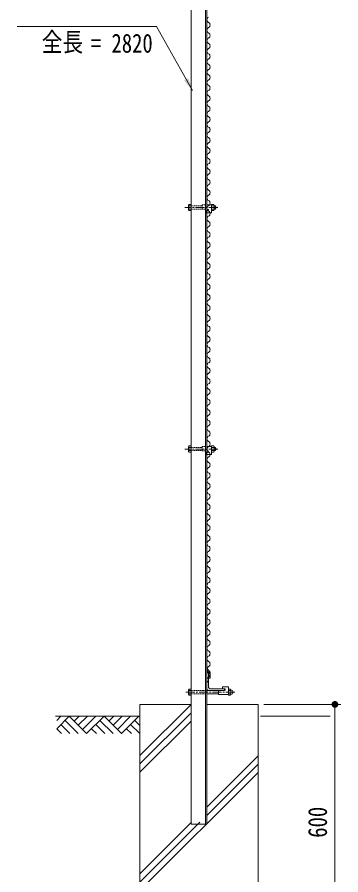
# Model space of a CAD drawing. Units: millimetres, scale not verified. Extents: x -4455 to 4455, y -3150 to 3150.
# Drawn here: x 240 to 1062, y -1018 to 1165 of the extents above; entities that cross this region are included whole.
import ezdxf
from ezdxf.enums import TextEntityAlignment as Align

# ---------------------------------------------------------------- set-up
doc = ezdxf.new("R2010")
doc.units = ezdxf.units.MM
doc.header["$LTSCALE"] = 30
doc.linetypes.add('USER2', pattern=[0.1875, 0.125, -0.0625])
doc.linetypes.add('USER4', pattern=[1.125, 0.75, -0.125, 0.125, -0.125])
for name, color, linetype, lineweight in [('0-0_D-STR-TXT', 3, 'Continuous', 13), ('0-1_D-STR2', 2, 'Continuous', 13), ('0-2_D-STR1', 1, 'Continuous', 18), ('0-3_D-STR-DIM', 1, 'Continuous', 13), ('0-4_D-BMK', 2, 'USER4', 13), ('0-6_D-STR3', 3, 'Continuous', 13), ('0-7_GL', 7, 'Continuous', 9), ('0-9_0', 1, 'Continuous', 18), ('0-A_SUNPOU', 1, 'Continuous', 18), ('0-B_7詳細', 3, 'Continuous', 18), ('0-D_1部材', 7, 'Continuous', 9), ('0-E_4基礎', 4, 'Continuous', 18)]:
    doc.layers.add(name, color=color, linetype=linetype, lineweight=lineweight)
doc.styles.add('ＭＳ ゴシック', font='')
doc.styles.get('ＭＳ ゴシック').set_extended_font_data('MS Gothic')

# ---------------------------------------------------------------- blocks, each defined once
blk = doc.blocks.new('GL-マーク')
at = {"layer": '0-9_0'}
for p, q in [((-418.12, -21.21), (-396.91, 0)), ((-418.12, -63.64), (-354.48, 0)), ((-354.48, 0), (-265.86, -88.62)), ((-304.52, 0), (-329.5, -24.98)), ((-262.09, 0), (-308.29, -46.2)), ((-219.67, 0), (-287.08, -67.41)), ((-177.24, 0), (-265.86, -88.62)), ((-177.24, 0), (-88.62, -88.62)), ((-127.28, 0), (-152.26, -24.98)), ((-84.85, 0), (-131.05, -46.19)), ((-42.43, 0), (-109.83, -67.41)), ((0, 0), (-88.62, -88.62)), ((-396.91, -42.43), (-350.71, -88.62)), ((-375.7, -21.21), (-308.29, -88.62)), ((-219.67, -42.43), (-173.47, -88.62)), ((-198.45, -21.21), (-131.05, -88.62)), ((3.77, -88.62), (-42.43, -42.43)), ((4.99, -47.42), (-21.21, -21.21)), ((-418.12, -63.64), (-393.14, -88.62)), ((-240.88, -63.64), (-215.9, -88.62)), ((-38.66, -88.62), (-63.64, -63.64))]:
    blk.add_line(p, q, dxfattribs=at)
blk = doc.blocks.new('M1')
at = {"layer": '0-A_SUNPOU'}
blk.add_line((-7.5, 0), (-57.86, 0), dxfattribs=at)
for points in [[(0, 0), (-7.5, 0), (-7.44, 0.94)], [(0, 0), (-7.44, -0.94), (-7.5, 0)], [(0, 0), (-7.44, 0.94), (-7.26, 1.87)], [(0, 0), (-7.26, -1.87), (-7.44, -0.94)], [(0, 0), (-7.26, 1.87), (-6.97, 2.76)], [(0, 0), (-6.97, -2.76), (-7.26, -1.87)], [(0, 0), (-6.97, 2.76), (-6.57, 3.61)], [(0, 0), (-6.57, -3.61), (-6.97, -2.76)], [(0, 0), (-6.57, 3.61), (-6.07, 4.41)], [(0, 0), (-6.07, -4.41), (-6.57, -3.61)], [(0, 0), (-6.07, 4.41), (-5.47, 5.13)], [(0, 0), (-5.47, -5.13), (-6.07, -4.41)], [(0, 0), (-5.47, 5.13), (-4.78, 5.78)], [(0, 0), (-4.78, -5.78), (-5.47, -5.13)], [(0, 0), (-4.78, 5.78), (-4.02, 6.33)], [(0, 0), (-4.02, -6.33), (-4.78, -5.78)], [(0, 0), (-4.02, 6.33), (-3.19, 6.79)], [(0, 0), (-3.19, -6.79), (-4.02, -6.33)], [(0, 0), (-3.19, 6.79), (-2.32, 7.13)], [(0, 0), (-2.32, -7.13), (-3.19, -6.79)], [(0, 0), (-2.32, 7.13), (-1.41, 7.37)], [(0, 0), (-1.41, -7.37), (-2.32, -7.13)], [(0, 0), (-1.41, 7.37), (-0.47, 7.49)], [(0, 0), (-0.47, -7.49), (-1.41, -7.37)], [(0, 0), (-0.47, 7.49), (0.47, 7.49)], [(0, 0), (0.47, -7.49), (-0.47, -7.49)], [(0, 0), (0.47, 7.49), (1.41, 7.37)], [(0, 0), (1.41, 7.37), (2.32, 7.13)], [(0, 0), (2.32, 7.13), (3.19, 6.79)], [(0, 0), (3.19, 6.79), (4.02, 6.33)], [(0, 0), (4.02, 6.33), (4.78, 5.78)], [(0, 0), (4.78, 5.78), (5.47, 5.13)], [(0, 0), (5.47, 5.13), (6.07, 4.41)], [(0, 0), (6.07, 4.41), (6.57, 3.61)], [(0, 0), (6.57, 3.61), (6.97, 2.76)], [(0, 0), (6.97, 2.76), (7.26, 1.87)], [(0, 0), (7.26, 1.87), (7.44, 0.94)], [(0, 0), (7.44, 0.94), (7.5, 0)], [(0, 0), (1.41, -7.37), (0.47, -7.49)], [(0, 0), (2.32, -7.13), (1.41, -7.37)], [(0, 0), (3.19, -6.79), (2.32, -7.13)], [(0, 0), (4.02, -6.33), (3.19, -6.79)], [(0, 0), (4.78, -5.78), (4.02, -6.33)], [(0, 0), (5.47, -5.13), (4.78, -5.78)], [(0, 0), (6.07, -4.41), (5.47, -5.13)], [(0, 0), (6.57, -3.61), (6.07, -4.41)], [(0, 0), (6.97, -2.76), (6.57, -3.61)], [(0, 0), (7.26, -1.87), (6.97, -2.76)], [(0, 0), (7.44, -0.94), (7.26, -1.87)], [(0, 0), (7.5, 0), (7.44, -0.94)]]:
    blk.add_solid(points, dxfattribs=at)

msp = doc.modelspace()

# ---------------------------------------------------------------- linework, layer by layer
at = {"layer": '0-0_D-STR-TXT'}
msp.add_lwpolyline([(239.76, 1140.91), (593.59, 1140.91), (685.06, 978.56)], dxfattribs=at)
msp.add_solid([(686.19, 976.56), (664.03, 1003.68), (674.47, 1009.56)], dxfattribs=at)
at = {"layer": '0-1_D-STR2'}
for centre, start, end in [((729.67, 1158.25), 118.07249, 241.92751), ((729.67, 1131.59), 118.07249, 241.92751), ((722.56, 1144.92), 298.07249, 61.92751), ((722.56, 1118.25), 298.07249, 61.92751), ((729.67, 1104.92), 118.07249, 241.92751), ((722.56, 1091.59), 298.07249, 61.92751), ((729.67, 1078.25), 118.07249, 241.92751), ((722.56, 1064.92), 298.07249, 61.92751), ((729.67, 1051.59), 118.07249, 241.92751), ((729.67, 1024.92), 118.07249, 241.92751), ((722.56, 1038.25), 298.07249, 61.92751), ((729.67, 998.25), 118.07249, 241.92751), ((722.56, 1011.59), 298.07249, 61.92751), ((722.56, 984.92), 298.07249, 61.92751), ((729.67, 971.59), 118.07249, 241.92751), ((722.56, 958.25), 298.07249, 61.92751), ((729.67, 944.92), 118.07249, 241.92751), ((729.67, 918.25), 118.07249, 241.92751), ((722.56, 931.59), 298.07249, 61.92751), ((729.67, 891.59), 118.07249, 241.92751), ((722.56, 904.92), 298.07249, 61.92751), ((722.56, 878.25), 298.07249, 61.92751), ((729.67, 864.92), 118.07249, 241.92751), ((722.56, 851.59), 298.07249, 61.92751), ((729.67, 838.25), 118.07249, 241.92751), ((722.56, 824.92), 298.07249, 61.92751), ((729.67, 811.59), 118.07249, 241.92751), ((729.67, 784.92), 118.07249, 241.92751), ((722.56, 798.25), 298.07249, 61.92751), ((729.67, 758.25), 118.07249, 241.92751), ((722.56, 771.59), 298.07249, 61.92751), ((722.56, 744.92), 298.07249, 61.92751), ((729.67, 731.59), 118.07249, 241.92751), ((722.56, 718.25), 298.07249, 61.92751), ((729.67, 704.92), 118.07249, 241.92751), ((729.67, 678.25), 118.07249, 241.92751), ((722.56, 691.59), 298.07249, 61.92751), ((729.67, 651.59), 118.07249, 241.92751), ((722.56, 664.92), 298.07249, 61.92751), ((722.56, 638.25), 298.07249, 61.92751), ((729.67, 624.92), 118.07249, 241.92751), ((722.56, 611.59), 298.07249, 61.92751), ((729.67, 598.25), 118.07249, 241.92751), ((722.56, 584.92), 298.07249, 61.92751), ((729.67, 571.59), 118.07249, 241.92751), ((729.67, 544.92), 118.07249, 241.92751), ((722.56, 558.25), 298.07249, 61.92751), ((729.67, 518.25), 118.07249, 241.92751), ((722.56, 531.59), 298.07249, 61.92751), ((722.56, 504.92), 298.07249, 61.92751), ((729.67, 491.59), 118.07249, 241.92751), ((722.56, 478.25), 298.07249, 61.92751), ((729.67, 464.92), 118.07249, 241.92751), ((729.67, 438.25), 118.07249, 241.92751), ((722.56, 451.59), 298.07249, 61.92751), ((729.67, 411.59), 118.07249, 241.92751), ((722.56, 424.92), 298.07249, 61.92751), ((722.56, 398.25), 298.07249, 61.92751), ((729.67, 384.92), 118.07249, 241.92751), ((722.56, 371.59), 298.07249, 61.92751), ((729.67, 358.25), 118.07249, 241.92751), ((722.56, 344.92), 298.07249, 61.92751), ((729.67, 331.59), 118.07249, 241.92751), ((729.67, 304.92), 118.07249, 241.92751), ((722.56, 318.25), 298.07249, 61.92751), ((729.67, 278.25), 118.07249, 241.92751), ((722.56, 291.59), 298.07249, 61.92751), ((722.56, 264.92), 298.07249, 61.92751), ((729.67, 251.59), 118.07249, 241.92751), ((722.56, 238.25), 298.07249, 61.92751), ((729.67, 224.92), 118.07249, 241.92751), ((729.67, 198.25), 118.07249, 241.92751), ((722.56, 211.59), 298.07249, 61.92751), ((729.67, 171.59), 118.07249, 241.92751), ((722.56, 184.92), 298.07249, 61.92751), ((722.56, 158.25), 298.07249, 61.92751), ((729.67, 144.92), 118.07249, 241.92751), ((722.56, 131.59), 298.07249, 61.92751), ((729.67, 118.25), 118.07249, 241.92751), ((722.56, 104.92), 298.07249, 61.92751), ((729.67, 91.59), 118.07249, 241.92751), ((729.67, 64.92), 118.07249, 241.92751), ((722.56, 78.25), 298.07249, 61.92751), ((729.67, 38.25), 118.07249, 241.92751), ((722.56, 51.59), 298.07249, 61.92751), ((722.56, 24.92), 298.07249, 61.92751), ((729.67, 11.59), 118.07249, 241.92751), ((722.56, -1.75), 298.07249, 61.92751), ((729.67, -15.08), 118.07249, 241.92751), ((722.56, -28.41), 298.07249, 61.92751), ((729.67, -41.75), 118.07249, 241.92751), ((729.67, -68.41), 118.07249, 241.92751), ((722.56, -55.08), 298.07249, 61.92751), ((722.56, -81.75), 298.07249, 61.92751), ((729.67, -95.08), 118.07249, 241.92751), ((722.56, -108.41), 298.07249, 61.92751), ((729.67, -121.75), 118.07249, 241.92751), ((722.56, -135.08), 298.07249, 61.92751), ((729.67, -148.41), 118.07249, 241.92751), ((729.67, -175.08), 118.07249, 241.92751), ((722.56, -161.75), 298.07249, 61.92751), ((729.67, -201.75), 118.07249, 241.92751), ((722.56, -188.41), 298.07249, 61.92751), ((722.56, -215.08), 298.07249, 61.92751), ((729.67, -228.41), 118.07249, 241.92751), ((722.56, -241.75), 298.07249, 61.92751), ((729.67, -255.08), 118.07249, 241.92751), ((722.56, -268.41), 298.07249, 61.92751), ((729.67, -281.75), 118.07249, 241.92751), ((729.67, -308.41), 118.07249, 241.92751), ((722.56, -295.08), 298.07249, 61.92751), ((722.56, -321.75), 298.07249, 61.92751), ((729.67, -335.08), 118.07249, 241.92751), ((722.56, -348.41), 298.07249, 61.92751), ((729.67, -361.75), 118.07249, 241.92751), ((722.56, -375.08), 298.07249, 61.92751), ((729.67, -388.41), 118.07249, 241.92751), ((729.67, -415.08), 118.07249, 241.92751), ((722.56, -401.75), 298.07249, 61.92751), ((729.67, -441.75), 118.07249, 241.92751), ((722.56, -428.41), 298.07249, 61.92751), ((722.56, -455.08), 298.07249, 61.92751), ((729.67, -468.41), 118.07249, 241.92751), ((722.56, -481.75), 298.07249, 61.92751), ((729.67, -495.08), 118.07249, 241.92751), ((722.56, -508.41), 298.07249, 61.92751), ((729.67, -521.75), 118.07249, 241.92751)]:
    msp.add_arc(centre, 7.56, start, end, dxfattribs=at)
at = {"layer": '0-2_D-STR1'}
for p, q in [((681.91, 1930.55), (681.91, -889.45)), ((718.41, 1930.55), (718.41, -889.45)), ((721.91, 1930.55), (721.91, -889.45)), ((721.91, -498.33), (726.65, -504.05)), ((721.97, -492.32), (730.65, -502.81)), ((721.91, -503.84), (723.91, -503.84)), ((721.91, -503.84), (721.91, -543.84)), ((725.91, -505.84), (725.91, -539.84)), ((726.65, -517.89), (726.65, -504.05)), ((730.65, -517.89), (726.65, -517.89)), ((730.65, -517.89), (730.65, -502.81)), ((730.91, -544.84), (764.91, -544.84)), ((729.41, -548.84), (759.41, -548.84)), ((766.91, -548.84), (766.91, -546.84)), ((721.91, -889.45), (681.91, -889.45))]:
    msp.add_line(p, q, dxfattribs=at)
for centre, radius, start, end in [((723.91, -505.84), 2, 0, 90), ((726.91, -543.84), 5, 180, 270), ((730.91, -539.84), 5, 180, 270), ((764.91, -546.84), 2, 0, 90)]:
    msp.add_arc(centre, radius, start, end, dxfattribs=at)
at = {"layer": '0-3_D-STR-DIM', "lineweight": 18}
for p, q in [((866.91, -584.45), (1062.41, -584.45)), ((1047.41, -618.95), (1047.41, -1149.95))]:
    msp.add_line(p, q, dxfattribs=at)
at = {"layer": '0-4_D-BMK'}
for p, q in [((749.53, 680.55), (666.04, 680.55)), ((749.53, 65.55), (666.04, 65.55)), ((792.61, -553.29), (667.16, -553.29))]:
    msp.add_line(p, q, dxfattribs=at)
at = {"layer": '0-6_D-STR3'}
for p, q in [((675.51, 686.47), (676.62, 688.39)), ((675.51, 674.63), (675.51, 686.47)), ((676.2, 684.55), (681.91, 684.55)), ((676.62, 688.39), (681.91, 688.39)), ((681.91, 672.71), (681.91, 688.39)), ((721.91, 686.87), (733.98, 686.87)), ((733.98, 672.71), (733.98, 688.39)), ((733.98, 686.87), (733.98, 666.87)), ((739.7, 684.55), (733.98, 684.55)), ((740.38, 674.63), (740.38, 686.47)), ((740.38, 684.55), (743.94, 684.55)), ((743.94, 676.55), (743.94, 684.55)), ((675.51, 674.63), (676.62, 672.71)), ((676.2, 676.55), (681.91, 676.55)), ((676.62, 672.71), (681.91, 672.71)), ((719.78, 671.87), (723.73, 671.87)), ((719.78, 666.87), (733.98, 666.87)), ((721.91, 676.37), (723.73, 676.37)), ((739.7, 676.55), (733.98, 676.55)), ((739.27, 672.71), (733.98, 672.71)), ((740.38, 674.63), (739.27, 672.71)), ((740.38, 676.55), (743.94, 676.55)), ((675.51, 71.47), (676.62, 73.39)), ((675.51, 59.63), (675.51, 71.47)), ((676.2, 69.55), (681.91, 69.55)), ((676.62, 73.39), (681.91, 73.39)), ((681.91, 57.71), (681.91, 73.39)), ((721.91, 71.87), (733.98, 71.87)), ((733.98, 57.71), (733.98, 73.39)), ((733.98, 71.87), (733.98, 51.87)), ((739.7, 69.55), (733.98, 69.55)), ((740.38, 59.63), (740.38, 71.47)), ((740.38, 69.55), (743.94, 69.55)), ((743.94, 61.55), (743.94, 69.55)), ((675.51, 59.63), (676.62, 57.71)), ((676.2, 61.55), (681.91, 61.55)), ((676.62, 57.71), (681.91, 57.71)), ((719.78, 56.87), (723.73, 56.87)), ((719.78, 51.87), (733.98, 51.87)), ((721.91, 61.37), (723.73, 61.37)), ((739.7, 61.55), (733.98, 61.55)), ((739.27, 57.71), (733.98, 57.71)), ((740.38, 59.63), (739.27, 57.71)), ((740.38, 61.55), (743.94, 61.55)), ((681.91, -561.13), (681.91, -545.45)), ((761.72, -539.61), (776.72, -539.61)), ((761.72, -544.61), (761.72, -539.61)), ((761.72, -544.61), (766.47, -544.61)), ((776.72, -559.61), (776.72, -539.61)), ((782.01, -545.45), (776.72, -545.45)), ((776.72, -545.45), (776.72, -561.13)), ((783.12, -547.37), (782.01, -545.45)), ((675.51, -559.21), (675.51, -547.37)), ((675.51, -559.21), (676.62, -561.13)), ((676.2, -549.29), (681.91, -549.29)), ((676.2, -557.29), (681.91, -557.29)), ((676.62, -561.13), (681.91, -561.13)), ((717.01, -549.29), (751.72, -549.29)), ((721.91, -557.29), (751.77, -557.29)), ((751.72, -559.61), (751.72, -549.11)), ((751.72, -549.11), (766.47, -549.11)), ((751.72, -559.61), (776.72, -559.61)), ((782.44, -549.29), (776.72, -549.29)), ((782.44, -557.29), (776.72, -557.29)), ((783.12, -547.37), (783.12, -559.21))]:
    msp.add_line(p, q, dxfattribs=at)
at = {"layer": '0-6_D-STR3', "color": 1, "linetype": 'USER2'}
for p, q in [((681.91, 684.55), (709.78, 684.55)), ((709.78, 686.87), (709.78, 676.37)), ((709.78, 686.87), (721.91, 686.87)), ((681.91, 676.55), (709.78, 676.55)), ((709.78, 676.37), (721.91, 676.37)), ((719.78, 671.87), (719.78, 666.87)), ((681.91, 69.55), (709.78, 69.55)), ((709.78, 71.87), (709.78, 61.37)), ((709.78, 71.87), (721.91, 71.87)), ((681.91, 61.55), (709.78, 61.55)), ((709.78, 61.37), (721.91, 61.37)), ((719.78, 56.87), (719.78, 51.87)), ((681.91, -549.29), (721.91, -549.29)), ((681.91, -557.29), (721.91, -557.29))]:
    msp.add_line(p, q, dxfattribs=at)
at = {"layer": '0-6_D-STR3', "color": 1}
for p, q in [((740.38, 683.75), (744.34, 683.75)), ((740.38, 677.35), (744.34, 677.35)), ((740.38, 68.75), (744.34, 68.75)), ((740.38, 62.35), (744.34, 62.35))]:
    msp.add_line(p, q, dxfattribs=at)
at = {"layer": '0-6_D-STR3'}
for points in [[(740.38, 686.47), (739.27, 688.39), (733.98, 688.39)], [(740.38, 71.47), (739.27, 73.39), (733.98, 73.39)], [(675.51, -547.37), (676.62, -545.45), (681.91, -545.45)], [(783.12, -559.21), (782.01, -561.13), (776.72, -561.13)]]:
    msp.add_lwpolyline(points, dxfattribs=at)
for centre, radius, start, end in [((678.54, 686.47), 3.03, 180, 219.3382), ((687.51, 680.55), 12, 160.52878, 199.47122), ((737.35, 686.47), 3.03, 320.6618, 0), ((728.38, 680.55), 12, 340.52878, 19.47122), ((737.01, 680.55), 8, 330, 30), ((678.54, 674.63), 3.03, 140.6618, 180), ((723.73, 674.12), 2.25, 270, 90), ((737.35, 674.63), 3.03, 0, 39.3382), ((678.54, 71.47), 3.03, 180, 219.3382), ((687.51, 65.55), 12, 160.52878, 199.47122), ((737.35, 71.47), 3.03, 320.6618, 0), ((728.38, 65.55), 12, 340.52878, 19.47122), ((737.01, 65.55), 8, 330, 30), ((678.54, 59.63), 3.03, 140.6618, 180), ((723.73, 59.12), 2.25, 270, 90), ((737.35, 59.63), 3.03, 0, 39.3382), ((766.47, -546.86), 2.25, 270, 90), ((678.54, -547.37), 3.03, 180, 219.3382), ((687.51, -553.29), 12, 160.52878, 199.47122), ((678.54, -559.21), 3.03, 140.6618, 180), ((780.09, -547.37), 3.03, 320.6618, 0), ((771.12, -553.29), 12, 340.52878, 19.47122), ((780.09, -559.21), 3.03, 0, 39.3382), ((782.34, -553.29), 5.97, 277.58062, 82.41938)]:
    msp.add_arc(centre, radius, start, end, dxfattribs=at)
at = {"layer": '0-7_GL'}
for p, q in [((337.19, -614.45), (551.91, -614.45)), ((1035.29, -614.45), (858.36, -614.45))]:
    msp.add_line(p, q, dxfattribs=at)
at = {"layer": '0-B_7詳細', "color": 7, "lineweight": 9}
for p, q in [((721.91, 671.87), (721.91, 666.87)), ((721.91, 56.87), (721.91, 51.87))]:
    msp.add_line(p, q, dxfattribs=at)
at = {"layer": '0-D_1部材'}
msp.add_line((726.91, -548.84), (766.91, -548.84), dxfattribs=at)
at = {"layer": '0-E_4基礎', "color": 7, "lineweight": 9}
for p, q in [((551.91, -1184.45), (551.91, -584.45)), ((551.91, -584.45), (681.91, -584.45)), ((721.91, -584.45), (851.91, -584.45)), ((851.91, -1184.45), (851.91, -584.45))]:
    msp.add_line(p, q, dxfattribs=at)
at = {"layer": '0-E_4基礎'}
for p, q in [((551.91, -714.45), (681.91, -584.45)), ((551.91, -735.66), (681.91, -605.66)), ((551.91, -756.88), (681.91, -626.88)), ((721.91, -845.68), (851.91, -715.68)), ((721.91, -866.9), (851.91, -736.9)), ((551.91, -1058.11), (851.91, -758.11)), ((551.91, -1036.9), (704.36, -884.45)), ((551.91, -1015.68), (683.15, -884.45))]:
    msp.add_line(p, q, dxfattribs=at)

# ---------------------------------------------------------------- block references
at = {"layer": '0-3_D-STR-DIM', "xscale": 1.15, "yscale": 1.15, "rotation": 90}
msp.add_blockref('M1', (1047.41, -584.45), dxfattribs=at)
at = {"layer": '0-7_GL', "xscale": 0.5, "yscale": 0.5}
msp.add_blockref('GL-マーク', (549.26, -614.6), dxfattribs=at)

# ---------------------------------------------------------------- texts
at = {"layer": '0-0_D-STR-TXT', "style": 'ＭＳ ゴシック', "width": 0.8}
for s, p in [('全長', (302.3, 1063.03)), ('= 2820', (427.03, 1060.05))]:
    msp.add_text(s, height=48.17, dxfattribs=at).set_placement(p, align=Align.BOTTOM_LEFT)
at = {"layer": '0-3_D-STR-DIM', "color": 3, "style": 'ＭＳ ゴシック', "width": 0.8}
msp.add_text('600', height=48.17, rotation=90, dxfattribs=at).set_placement((1041.66, -923.85), align=Align.BOTTOM_LEFT)

doc.saveas('drawing.dxf')
